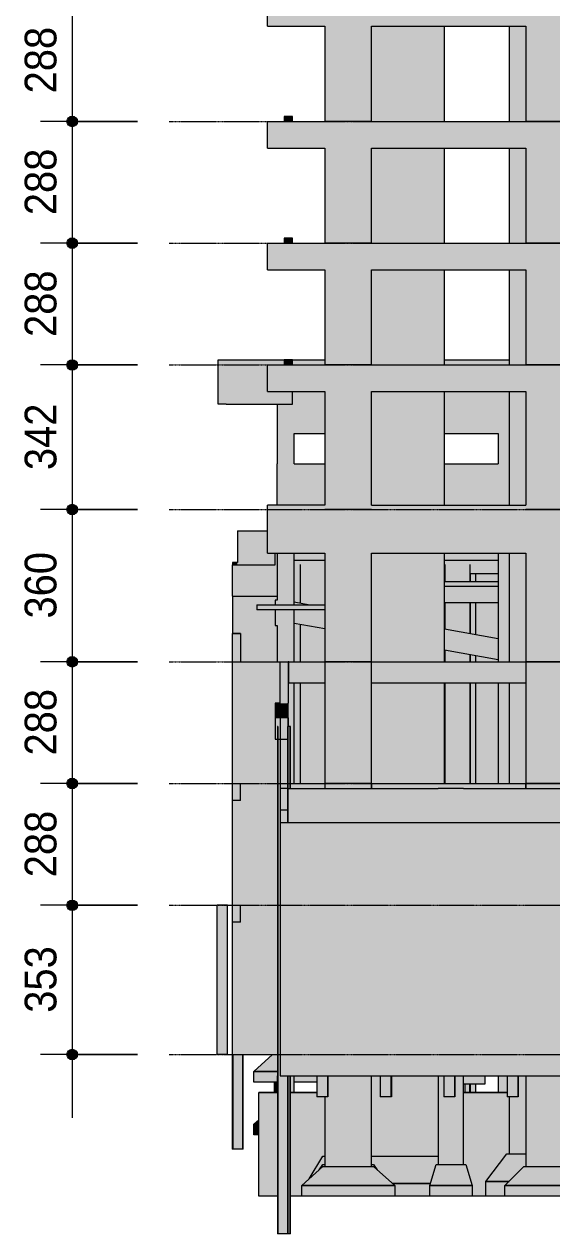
# Model space of a CAD drawing. Header units: centimetres. Extents: x -1897 to 22038, y -1268 to 84208.
# Drawn here: x 2525 to 3772, y 73200 to 76061 of the extents above; entities that cross this region are included whole.
import ezdxf

# ---------------------------------------------------------------- set-up
doc = ezdxf.new("R2010")
doc.units = ezdxf.units.CM
doc.linetypes.add('Centro', pattern=[3.175, 0.635, -0.47625, 1.5875, -0.47625])
for name, color, linetype, lineweight in [('A-ANNO-DIMS', 7, 'Continuous', 9), ('A-ANNO-DIMS-500', 7, 'Continuous', 9), ('A-FLOR', 7, 'Continuous', 18), ('A-FLOR-LEVL', 7, 'Continuous', 9), ('A-WALL', 7, 'Continuous', 9), ('S-BEAM', 7, 'Continuous', 18), ('S-COLS', 7, 'Continuous', 18), ('S-FNDN', 7, 'Continuous', 9)]:
    doc.layers.add(name, color=color, linetype=linetype, lineweight=lineweight)
doc.styles.add('Arial_3', font='arial.ttf', dxfattribs={"width": 0.9, "height": 75})
doc.dimstyles.new('PED_R80_1_5mm_ACIMA_As_ESQ__R00_5', dxfattribs={"dimscale": 30.48, "dimtxt": 76.519455, "dimasz": 3.28084, "dimexe": 2.46063, "dimexo": 2.46063, "dimgap": 0.492126, "dimtad": 1, "dimdec": 1, "dimrnd": 0.5, "dimdsep": 46, "dimtxsty": 'Arial_3', "dimblk1": 'DOTSMALL', "dimblk2": 'DOTSMALL', "dimsah": 1, "dimcen": 0.09, "dimdle": 4.92126, "dimazin": 0, "dimtfac": 1, "dimtdec": 4, "dimtix": 1, "dimtmove": 0, "dimatfit": 3, "dimfxl": 1, "dimtvp": 1, "dimtolj": 1, "dimtzin": 0, "dimarcsym": 2})

# ---------------------------------------------------------------- blocks, each defined once
blk = doc.blocks.new('PED_SAPATA_RET_R00_2019 - 240 180 39 120 75 30-3265516-CT103 - CORTE ESQ_ 6PV')
at = {"layer": 'S-FNDN', "true_color": 0xc0c0c0}
h = blk.add_hatch(color=9, dxfattribs=at)
h.paths.add_polyline_path([(-1169.6, 73351.5), (-1161.2, 73359), (-1156.2, 73359), (-1156.2, 73364), (-1161.2, 73364), (-1164.6, 73359)], flags=0)
h.paths.add_polyline_path([(-1032.9, 73351.5), (-1041.2, 73364), (-1046.2, 73363.5), (-1046.2, 73359), (-1041.2, 73359)], flags=0)
at = {"layer": 'S-FNDN'}
for p, q in [((-1169.6, 73351.5), (-1161.2, 73364)), ((-1161.2, 73364), (-1156.2, 73364)), ((-1046.2, 73364), (-1041.2, 73364)), ((-1041.2, 73364), (-1032.9, 73351.5))]:
    blk.add_line(p, q, dxfattribs=at)
blk = doc.blocks.new('PED_SAPATA_RET_R00_2019 - 230 150 130 50 70 25-3038521-CT103 - CORTE ESQ_ 6PV')
at = {"layer": 'S-FNDN', "true_color": 0xc0c0c0}
for points in [[(-1323.4, 73434), (-1312.7, 73434), (-1312.7, 73459), (-1324.3, 73459), (-1324.3, 73434)], [(-1312.7, 73459), (-1312.7, 73469.4), (-1323.4, 73459)]]:
    blk.add_hatch(color=9, dxfattribs=at).paths.add_polyline_path(points, flags=0)
at = {"layer": 'S-FNDN'}
for p, q in [((-1324.3, 73459), (-1312.7, 73469.4)), ((-1312.7, 73459), (-1324.3, 73459)), ((-1324.3, 73459), (-1312.7, 73459)), ((-1324.3, 73434), (-1324.3, 73459)), ((-1312.7, 73434), (-1324.3, 73434))]:
    blk.add_line(p, q, dxfattribs=at)
blk = doc.blocks.new('Estaca W Gerdau - W250X73-3554955-CT103 - CORTE ESQ_ 6PV')
at = {"layer": 'S-FNDN', "true_color": 0xacb7d2}
h = blk.add_hatch(color=9, dxfattribs=at)
h.paths.add_polyline_path([(-1240.5, 73200), (-1240.5, 73574), (-1243.2, 73574), (-1243.2, 73200)], flags=0)
h.paths.add_polyline_path([(-1243.2, 74253), (-1240.5, 74253), (-1240.5, 74400), (-1243.2, 74400), (-1243.2, 74253)], flags=0)
h = blk.add_hatch(color=9, dxfattribs=at)
h.paths.add_polyline_path([(-1239.4, 73200), (-1239.3, 73200), (-1239.6, 73574), (-1240.5, 73574), (-1240.5, 73200), (-1239.9, 73200)], flags=0)
h.paths.add_polyline_path([(-1240.5, 74253), (-1239.3, 74253), (-1239.4, 74400), (-1240.5, 74400), (-1240.5, 74255)], flags=0)
h = blk.add_hatch(color=9, dxfattribs=at)
h.paths.add_polyline_path([(-1237.8, 73200), (-1237.8, 73574), (-1239.3, 73574), (-1239.3, 73200)], flags=0)
h.paths.add_polyline_path([(-1239.3, 74253), (-1237.8, 74253), (-1237.8, 74400), (-1239.3, 74400), (-1239.3, 74265)], flags=0)
at = {"layer": 'S-FNDN'}
for p, q in [((-1240.5, 74400), (-1243.2, 74400)), ((-1239.3, 74400), (-1240.5, 74400)), ((-1239.3, 74400), (-1239.3, 74253)), ((-1237.8, 74400), (-1239.3, 74400)), ((-1237.8, 74253), (-1237.8, 74400)), ((-1239.3, 73574), (-1239.3, 73200)), ((-1237.8, 73200), (-1237.8, 73574)), ((-1240.5, 73200), (-1243.2, 73200)), ((-1239.3, 73200), (-1240.5, 73200)), ((-1237.8, 73200), (-1239.3, 73200))]:
    blk.add_line(p, q, dxfattribs=at)
blk = doc.blocks.new('Estaca W Gerdau - W250X73-V1-CT103 - CORTE ESQ_ 6PV')
at = {"layer": 'S-FNDN', "true_color": 0xacb7d2}
for points in [[(-1268.6, 73200), (-1267.2, 73200), (-1267.2, 74400), (-1268.6, 74400), (-1268.6, 73243)], [(-1267, 73200), (-1265.9, 73200), (-1265.9, 74370), (-1267.2, 74370), (-1267.2, 73200)], [(-1245.9, 73200), (-1245.9, 73574), (-1262.3, 73574), (-1262.3, 74370), (-1265.9, 74370), (-1265.9, 73200)], [(-1244.8, 73200), (-1244.7, 73200), (-1245, 73574), (-1245.9, 73574), (-1245.9, 73200), (-1245.3, 73200)]]:
    blk.add_hatch(color=9, dxfattribs=at).paths.add_polyline_path(points, flags=0)
h = blk.add_hatch(color=9, dxfattribs=at)
h.paths.add_polyline_path([(-1243.2, 73200), (-1243.2, 73574), (-1244.7, 73574), (-1244.7, 73200)], flags=0)
h.paths.add_polyline_path([(-1243.2, 74172), (-1243.3, 74400), (-1244.7, 74400), (-1244.7, 74172), (-1243.3, 74172)], flags=0)
at = {"layer": 'S-FNDN'}
for p, q in [((-1268.6, 74400), (-1268.6, 73200)), ((-1267.2, 74400), (-1268.6, 74400)), ((-1267.2, 74400), (-1267.2, 73200)), ((-1244.7, 74400), (-1244.7, 74172)), ((-1243.2, 74400), (-1244.7, 74400)), ((-1243.2, 74172), (-1243.2, 74400)), ((-1244.7, 73574), (-1244.7, 73200)), ((-1243.2, 73200), (-1243.2, 73574)), ((-1267.2, 73200), (-1268.6, 73200)), ((-1265.9, 73200), (-1267.2, 73200)), ((-1245.9, 73200), (-1265.9, 73200)), ((-1244.7, 73200), (-1245.9, 73200)), ((-1243.2, 73200), (-1244.7, 73200))]:
    blk.add_line(p, q, dxfattribs=at)
blk = doc.blocks.new('Estaca W Gerdau - W250X73-3889854-CT103 - CORTE ESQ_ 6PV')
at = {"layer": 'S-FNDN', "true_color": 0xacb7d2}
for points in [[(-1375.1, 73400), (-1373.7, 73400), (-1373.7, 73624), (-1374.7, 73624), (-1375.1, 73431.8)], [(-1373.5, 73400), (-1372.4, 73400), (-1372.6, 73624), (-1373.7, 73624), (-1373.7, 73400)], [(-1352.4, 73400), (-1352.4, 73624), (-1372.4, 73624), (-1372.4, 73400)], [(-1351.3, 73400), (-1351.1, 73400), (-1351.4, 73624), (-1352.4, 73624), (-1352.4, 73400), (-1351.8, 73400)], [(-1349.7, 73400), (-1349.7, 73624), (-1351.1, 73624), (-1351.1, 73400)]]:
    blk.add_hatch(color=9, dxfattribs=at).paths.add_polyline_path(points, flags=0)
at = {"layer": 'S-FNDN'}
for p, q in [((-1375.1, 74426), (-1375.1, 73400)), ((-1373.7, 73624), (-1373.7, 73400)), ((-1351.1, 73624), (-1351.1, 73400)), ((-1349.7, 73400), (-1349.7, 73624)), ((-1373.7, 73400), (-1375.1, 73400)), ((-1372.4, 73400), (-1373.7, 73400)), ((-1352.4, 73400), (-1372.4, 73400)), ((-1351.1, 73400), (-1352.4, 73400)), ((-1349.7, 73400), (-1351.1, 73400))]:
    blk.add_line(p, q, dxfattribs=at)
blk = doc.blocks.new('Estaca W Gerdau - W250X73-3546807-CT103 - CORTE ESQ_ 6PV')
at = {"layer": 'S-FNDN', "true_color": 0xacb7d2}
blk.add_hatch(color=9, dxfattribs=at).paths.add_polyline_path([(-1269.3, 73534), (-1269.3, 73559), (-1276, 73559), (-1276, 73534)], flags=0)
at = {"layer": 'S-FNDN'}
blk.add_line((-1276, 73559), (-1276, 73533.9), dxfattribs=at)
blk = doc.blocks.new('Estaca W Gerdau - W250X73-3893006-CT103 - CORTE ESQ_ 6PV')
at = {"layer": 'S-FNDN', "true_color": 0xacb7d2}
h = blk.add_hatch(color=9, dxfattribs=at)
h.paths.add_polyline_path([(-826, 73534), (-800.6, 73534), (-800.6, 73554), (-826, 73554)], flags=0)
h.paths.add_polyline_path([(-800.6, 74265), (-800.6, 74503), (-813.1, 74503), (-813.1, 74265)], flags=0)
h.paths.add_polyline_path([(-813.1, 74553), (-800.6, 74553), (-800.6, 74567), (-813.1, 74569.2), (-813.1, 74557.4)], flags=0)
h.paths.add_polyline_path([(-800.6, 74617.8), (-800.6, 74693), (-813.1, 74693), (-813.1, 74620)], flags=0)
h.paths.add_polyline_path([(-800.6, 74743), (-800.6, 74761), (-813.1, 74761), (-813.1, 74743)], flags=0)
at = {"layer": 'S-FNDN'}
for p, q in [((-812.9, 74761), (-812.9, 74743)), ((-800.6, 74761), (-800.6, 74743)), ((-812.9, 74693), (-812.9, 74620)), ((-800.6, 74693), (-800.6, 74617.8)), ((-812.9, 74569.2), (-812.9, 74553)), ((-800.6, 74567), (-800.6, 74553)), ((-812.9, 74503), (-812.9, 74265)), ((-800.6, 74503), (-800.6, 74265)), ((-826, 73554), (-826, 73533.9)), ((-813.7, 73533.9), (-813.7, 73554)), ((-812.9, 73554), (-812.9, 73533.9)), ((-800.6, 73554), (-800.6, 73533.9))]:
    blk.add_line(p, q, dxfattribs=at)
blk = doc.blocks.new('Estaca W Gerdau - W250X73-V14-CT103 - CORTE ESQ_ 6PV')
at = {"layer": 'S-FNDN', "true_color": 0xacb7d2}
for points in [[(-725.8, 73524), (-700.4, 73524), (-700.4, 73574), (-725.8, 73574), (-725.8, 73533.9)], [(-700.4, 73524), (-699.5, 73524), (-699.5, 73574), (-700.4, 73574), (-700.4, 73533.9)], [(-700.4, 73524), (-700.4, 73524), (-700.4, 73533.9)], [(-699.5, 73524), (-699.5, 73524), (-699.5, 73533.9)]]:
    blk.add_hatch(color=9, dxfattribs=at).paths.add_polyline_path(points, flags=0)
at = {"layer": 'S-FNDN'}
for p, q in [((-725.8, 73574), (-725.8, 73524)), ((-700.4, 73574), (-700.4, 73524)), ((-700.4, 73574), (-700.4, 73524)), ((-699.5, 73574), (-699.5, 73524)), ((-699.5, 73524), (-699.5, 73574)), ((-700.4, 73524), (-725.8, 73524)), ((-699.5, 73524), (-700.4, 73524)), ((-700.4, 73524), (-700.4, 73524)), ((-699.5, 73524), (-699.5, 73524))]:
    blk.add_line(p, q, dxfattribs=at)
blk = doc.blocks.new('DIMBLOCK361-CT103 - CORTE ESQ_ 6PV')
at = {"layer": 'A-ANNO-DIMS-500', "true_color": 0x000032}
h = blk.add_hatch(color=178, dxfattribs=at)
edge = h.paths.add_edge_path(flags=0)
edge.add_arc((2638.7, 76119), 12.5, 0, 360)
h = blk.add_hatch(color=178, dxfattribs=at)
edge = h.paths.add_edge_path(flags=0)
edge.add_arc((2638.7, 75831), 12.5, 0, 360)
at = {"layer": 'A-ANNO-DIMS-500', "color": 178, "true_color": 0x000032}
for p, q in [((2793, 76119), (2563.7, 76119)), ((2638.7, 76119), (2638.7, 75831)), ((2638.7, 76119), (2793, 76119)), ((2793, 75831), (2563.7, 75831)), ((2638.7, 75831), (2793, 75831))]:
    blk.add_line(p, q, dxfattribs=at)
for centre in [(2638.7, 76119), (2638.7, 75831)]:
    blk.add_circle(centre, 12.5, dxfattribs=at)
at = {"layer": 'A-ANNO-DIMS-500', "color": 0, "insert": (2526.3, 75897.3), "char_height": 75, "width": 186.472, "attachment_point": 1, "rotation": 90, "line_spacing_factor": 0.941778, "style": 'Arial_3'}
blk.add_mtext('288', dxfattribs=at)
blk = doc.blocks.new('_DotSmall')
at = {"color": 0, "linetype": 'ByBlock', "const_width": 0.5}
blk.add_lwpolyline([(-0.0625, 0, 1), (0.0625, 0, 1)], format="xyb", close=True, dxfattribs=at)
blk = doc.blocks.new('DIMBLOCK362-CT103 - CORTE ESQ_ 6PV')
at = {"layer": 'A-ANNO-DIMS-500', "true_color": 0x000032}
h = blk.add_hatch(color=178, dxfattribs=at)
edge = h.paths.add_edge_path(flags=0)
edge.add_arc((2638.7, 75831), 12.5, 0, 360)
h = blk.add_hatch(color=178, dxfattribs=at)
edge = h.paths.add_edge_path(flags=0)
edge.add_arc((2638.7, 75543), 12.5, 0, 360)
at = {"layer": 'A-ANNO-DIMS-500', "color": 178, "true_color": 0x000032}
for p, q in [((2793, 75831), (2563.7, 75831)), ((2638.7, 75831), (2638.7, 75543)), ((2638.7, 75831), (2793, 75831)), ((2793, 75543), (2563.7, 75543)), ((2638.7, 75543), (2793, 75543))]:
    blk.add_line(p, q, dxfattribs=at)
for centre in [(2638.7, 75831), (2638.7, 75543)]:
    blk.add_circle(centre, 12.5, dxfattribs=at)
at = {"layer": 'A-ANNO-DIMS-500', "color": 0, "insert": (2526.3, 75609.3), "char_height": 75, "width": 186.472, "attachment_point": 1, "rotation": 90, "line_spacing_factor": 0.941778, "style": 'Arial_3'}
blk.add_mtext('288', dxfattribs=at)
blk = doc.blocks.new('DIMBLOCK363-CT103 - CORTE ESQ_ 6PV')
at = {"layer": 'A-ANNO-DIMS-500', "true_color": 0x000032}
h = blk.add_hatch(color=178, dxfattribs=at)
edge = h.paths.add_edge_path(flags=0)
edge.add_arc((2638.7, 75543), 12.5, 0, 360)
h = blk.add_hatch(color=178, dxfattribs=at)
edge = h.paths.add_edge_path(flags=0)
edge.add_arc((2638.7, 75255), 12.5, 0, 360)
at = {"layer": 'A-ANNO-DIMS-500', "color": 178, "true_color": 0x000032}
for p, q in [((2793, 75543), (2563.7, 75543)), ((2638.7, 75543), (2638.7, 75255)), ((2638.7, 75543), (2793, 75543)), ((2793, 75255), (2563.7, 75255)), ((2638.7, 75255), (2793, 75255))]:
    blk.add_line(p, q, dxfattribs=at)
for centre in [(2638.7, 75543), (2638.7, 75255)]:
    blk.add_circle(centre, 12.5, dxfattribs=at)
at = {"layer": 'A-ANNO-DIMS-500', "color": 0, "insert": (2526.3, 75321.3), "char_height": 75, "width": 186.472, "attachment_point": 1, "rotation": 90, "line_spacing_factor": 0.941778, "style": 'Arial_3'}
blk.add_mtext('288', dxfattribs=at)
blk = doc.blocks.new('DIMBLOCK364-CT103 - CORTE ESQ_ 6PV')
at = {"layer": 'A-ANNO-DIMS-500', "true_color": 0x000032}
h = blk.add_hatch(color=178, dxfattribs=at)
edge = h.paths.add_edge_path(flags=0)
edge.add_arc((2638.7, 75255), 12.5, 0, 360)
h = blk.add_hatch(color=178, dxfattribs=at)
edge = h.paths.add_edge_path(flags=0)
edge.add_arc((2638.7, 74913), 12.5, 0, 360)
at = {"layer": 'A-ANNO-DIMS-500', "color": 178, "true_color": 0x000032}
for p, q in [((2793, 75255), (2563.7, 75255)), ((2638.7, 75255), (2638.7, 74913)), ((2638.7, 75255), (2793, 75255)), ((2793, 74913), (2563.7, 74913)), ((2638.7, 74913), (2793, 74913))]:
    blk.add_line(p, q, dxfattribs=at)
for centre in [(2638.7, 75255), (2638.7, 74913)]:
    blk.add_circle(centre, 12.5, dxfattribs=at)
at = {"layer": 'A-ANNO-DIMS-500', "color": 0, "insert": (2526.3, 75006.3), "char_height": 75, "width": 186.472, "attachment_point": 1, "rotation": 90, "line_spacing_factor": 0.941778, "style": 'Arial_3'}
blk.add_mtext('342', dxfattribs=at)
blk = doc.blocks.new('DIMBLOCK365-CT103 - CORTE ESQ_ 6PV')
at = {"layer": 'A-ANNO-DIMS-500', "true_color": 0x000032}
h = blk.add_hatch(color=178, dxfattribs=at)
edge = h.paths.add_edge_path(flags=0)
edge.add_arc((2638.7, 74913), 12.5, 0, 360)
h = blk.add_hatch(color=178, dxfattribs=at)
edge = h.paths.add_edge_path(flags=0)
edge.add_arc((2638.7, 74553), 12.5, 0, 360)
at = {"layer": 'A-ANNO-DIMS-500', "color": 178, "true_color": 0x000032}
for p, q in [((2793, 74913), (2563.7, 74913)), ((2638.7, 74913), (2638.7, 74553)), ((2638.7, 74913), (2793, 74913)), ((2793, 74553), (2563.7, 74553)), ((2638.7, 74553), (2793, 74553))]:
    blk.add_line(p, q, dxfattribs=at)
for centre in [(2638.7, 74913), (2638.7, 74553)]:
    blk.add_circle(centre, 12.5, dxfattribs=at)
at = {"layer": 'A-ANNO-DIMS-500', "color": 0, "insert": (2526.3, 74655.3), "char_height": 75, "width": 186.472, "attachment_point": 1, "rotation": 90, "line_spacing_factor": 0.941778, "style": 'Arial_3'}
blk.add_mtext('360', dxfattribs=at)
blk = doc.blocks.new('DIMBLOCK366-CT103 - CORTE ESQ_ 6PV')
at = {"layer": 'A-ANNO-DIMS-500', "true_color": 0x000032}
h = blk.add_hatch(color=178, dxfattribs=at)
edge = h.paths.add_edge_path(flags=0)
edge.add_arc((2638.7, 74553), 12.5, 0, 360)
h = blk.add_hatch(color=178, dxfattribs=at)
edge = h.paths.add_edge_path(flags=0)
edge.add_arc((2638.7, 74265), 12.5, 0, 360)
at = {"layer": 'A-ANNO-DIMS-500', "color": 178, "true_color": 0x000032}
for p, q in [((2793, 74553), (2563.7, 74553)), ((2638.7, 74553), (2638.7, 74265)), ((2638.7, 74553), (2793, 74553)), ((2793, 74265), (2563.7, 74265)), ((2638.7, 74265), (2793, 74265))]:
    blk.add_line(p, q, dxfattribs=at)
for centre in [(2638.7, 74553), (2638.7, 74265)]:
    blk.add_circle(centre, 12.5, dxfattribs=at)
at = {"layer": 'A-ANNO-DIMS-500', "color": 0, "insert": (2526.3, 74331.3), "char_height": 75, "width": 186.472, "attachment_point": 1, "rotation": 90, "line_spacing_factor": 0.941778, "style": 'Arial_3'}
blk.add_mtext('288', dxfattribs=at)
blk = doc.blocks.new('DIMBLOCK367-CT103 - CORTE ESQ_ 6PV')
at = {"layer": 'A-ANNO-DIMS-500', "true_color": 0x000032}
h = blk.add_hatch(color=178, dxfattribs=at)
edge = h.paths.add_edge_path(flags=0)
edge.add_arc((2638.7, 74265), 12.5, 0, 360)
h = blk.add_hatch(color=178, dxfattribs=at)
edge = h.paths.add_edge_path(flags=0)
edge.add_arc((2638.7, 73977), 12.5, 0, 360)
at = {"layer": 'A-ANNO-DIMS-500', "color": 178, "true_color": 0x000032}
for p, q in [((2793, 74265), (2563.7, 74265)), ((2638.7, 74265), (2638.7, 73977)), ((2638.7, 74265), (2793, 74265)), ((2793, 73977), (2563.7, 73977)), ((2638.7, 73977), (2793, 73977))]:
    blk.add_line(p, q, dxfattribs=at)
for centre in [(2638.7, 74265), (2638.7, 73977)]:
    blk.add_circle(centre, 12.5, dxfattribs=at)
at = {"layer": 'A-ANNO-DIMS-500', "color": 0, "insert": (2526.3, 74043.3), "char_height": 75, "width": 186.472, "attachment_point": 1, "rotation": 90, "line_spacing_factor": 0.941778, "style": 'Arial_3'}
blk.add_mtext('288', dxfattribs=at)
blk = doc.blocks.new('DIMBLOCK368-CT103 - CORTE ESQ_ 6PV')
at = {"layer": 'A-ANNO-DIMS-500', "true_color": 0x000032}
h = blk.add_hatch(color=178, dxfattribs=at)
edge = h.paths.add_edge_path(flags=0)
edge.add_arc((2638.7, 73977), 12.5, 0, 360)
h = blk.add_hatch(color=178, dxfattribs=at)
edge = h.paths.add_edge_path(flags=0)
edge.add_arc((2638.7, 73624), 12.5, 0, 360)
at = {"layer": 'A-ANNO-DIMS-500', "color": 178, "true_color": 0x000032}
for p, q in [((2793, 73977), (2563.7, 73977)), ((2638.7, 73977), (2638.7, 73474)), ((2638.7, 73977), (2793, 73977)), ((2793, 73624), (2563.7, 73624)), ((2638.7, 73624), (2793, 73624))]:
    blk.add_line(p, q, dxfattribs=at)
for centre in [(2638.7, 73977), (2638.7, 73624)]:
    blk.add_circle(centre, 12.5, dxfattribs=at)
at = {"layer": 'A-ANNO-DIMS-500', "color": 0, "insert": (2526.3, 73722.8), "char_height": 75, "width": 186.472, "attachment_point": 1, "rotation": 90, "line_spacing_factor": 0.941778, "style": 'Arial_3'}
blk.add_mtext('353', dxfattribs=at)

msp = doc.modelspace()

# ---------------------------------------------------------------- hatches: boundary and pattern name
at = {"layer": 'A-FLOR', "true_color": 0xc0c0c0}
for points in [[(3518.27, 74731), (3644.77, 74731), (3644.77, 74743), (3518.27, 74743), (3518.27, 74733.33)], [(3235.77, 74676), (3235.77, 74688), (3074.77, 74688), (3074.77, 74676), (3162.77, 74676)]]:
    msp.add_hatch(color=9, dxfattribs=at).paths.add_polyline_path(points, flags=0)
at = {"layer": 'A-WALL', "true_color": 0xc0c0c0}
h = msp.add_hatch(color=9, dxfattribs=at)
h.paths.add_polyline_path([(3235.77, 74265), (3235.77, 74503), (3177.77, 74503), (3177.77, 74265)], flags=0)
h.paths.add_polyline_path([(3235.77, 74553), (3235.77, 74630.75), (3177.77, 74641.15), (3177.77, 74553)], flags=0)
h.paths.add_polyline_path([(3235.77, 74688), (3235.77, 74793), (3177.77, 74793), (3177.77, 74691.95), (3199.78, 74688)], flags=0)
h = msp.add_hatch(color=9, dxfattribs=at)
h.paths.add_polyline_path([(3518.27, 74265), (3518.87, 74265), (3518.87, 74503), (3518.27, 74503), (3518.27, 74267.97)], flags=0)
h.paths.add_polyline_path([(3591.44, 74265), (3644.77, 74265), (3644.77, 74503), (3591.44, 74503), (3591.44, 74303.09)], flags=0)
h.paths.add_polyline_path([(3838.27, 74265), (3838.27, 74266.5), (3866.04, 74272.06), (3866.04, 74503), (3830.77, 74503), (3830.77, 74265)], flags=0)
h.paths.add_polyline_path([(3891.44, 74277.14), (3930.77, 74285), (3930.77, 74503), (3891.44, 74503), (3891.44, 74286.5)], flags=0)
h.paths.add_polyline_path([(3644.77, 74553), (3644.77, 74557.42), (3591.44, 74566.98), (3591.44, 74553), (3631.99, 74553)], flags=0)
h.paths.add_polyline_path([(3518.87, 74553), (3518.87, 74579.99), (3518.27, 74580.1), (3518.27, 74553)], flags=0)
h.paths.add_polyline_path([(3930.77, 74556.93), (3930.77, 74761), (3891.44, 74761), (3891.44, 74563.99)], flags=0)
h.paths.add_polyline_path([(3866.04, 74568.54), (3866.04, 74761), (3830.77, 74761), (3830.77, 74574.86)], flags=0)
h.paths.add_polyline_path([(3644.77, 74608.21), (3644.77, 74693), (3591.44, 74693), (3591.44, 74617.78), (3631.99, 74610.5)], flags=0)
h.paths.add_polyline_path([(3518.87, 74630.79), (3518.87, 74693), (3518.27, 74693), (3518.27, 74630.9)], flags=0)
h.paths.add_polyline_path([(3518.27, 74743), (3518.87, 74743), (3518.87, 74761), (3518.27, 74761), (3518.27, 74753.17)], flags=0)
h.paths.add_polyline_path([(3591.44, 74743), (3644.77, 74743), (3644.77, 74761), (3591.44, 74761), (3591.44, 74753.17)], flags=0)
for points in [[(3019.58, 74553), (3036.09, 74553), (3036.09, 74620), (3017.09, 74620), (3017.09, 74553)], [(3036.09, 73624), (3036.09, 74455), (3017.09, 74455), (3017.34, 73624), (3019.58, 73624)], [(3068.63, 73624), (3123.38, 73624), (3123.38, 74370), (3117.82, 74370), (3117.82, 74455), (3036.09, 74455), (3036.09, 73624)], [(3129.77, 74172), (3147.36, 74172), (3147.36, 74400), (3148.77, 74400), (3148.77, 74420), (3129.77, 74420), (3129.77, 74186.86)], [(4007.56, 73624), (4433.51, 73624), (4433.51, 74172), (3129.77, 74172), (3129.77, 73624), (3806.02, 73624), (3806.02, 73977), (3831.02, 73977), (3831.02, 73624)]]:
    msp.add_hatch(color=9, dxfattribs=at).paths.add_polyline_path(points, flags=0)
at = {"layer": 'S-BEAM', "true_color": 0xc0c0c0}
for points in [[(3099.77, 76056), (3235.77, 76056), (3235.77, 76119), (3099.77, 76119)], [(3710.77, 76056), (3710.77, 76119), (3345.77, 76119), (3345.77, 76056), (3670.77, 76056)], [(3099.77, 75768), (3235.77, 75768), (3235.77, 75831), (3099.77, 75831)], [(3139.77, 75831), (3158.77, 75831), (3158.77, 75843), (3139.77, 75843)], [(3631.99, 75768), (3710.77, 75768), (3710.77, 75831), (3345.77, 75831), (3345.77, 75768), (3518.27, 75768)], [(3099.77, 75480.01), (3235.77, 75480.01), (3235.77, 75543.01), (3099.77, 75543.01), (3099.77, 75508.26)], [(3139.77, 75543.01), (3158.77, 75543.01), (3158.77, 75555.01), (3139.77, 75555.01)], [(3518.27, 75480.01), (3710.77, 75480.01), (3710.77, 75543.01), (3345.77, 75543.01), (3345.77, 75480.01)], [(3002.23, 75162.01), (3002.23, 75267), (2983.23, 75267), (2983.23, 75162.01)], [(3139.77, 75162.01), (3158.77, 75162.01), (3158.77, 75192), (3099.77, 75192), (3099.77, 75255.01), (3139.77, 75255.01), (3139.77, 75267), (3002.23, 75267), (3002.23, 75162.01), (3122.77, 75162.01)], [(3235.77, 75192), (3235.77, 75255.01), (3099.77, 75255.01), (3099.77, 75192), (3162.77, 75192)], [(3139.77, 75255.01), (3158.77, 75255.01), (3158.77, 75267), (3139.77, 75267)], [(3710.77, 75192), (3710.77, 75255.01), (3345.77, 75255.01), (3345.77, 75192), (3670.77, 75192)], [(3162.77, 74810), (3235.77, 74810), (3235.77, 74923), (3099.77, 74923), (3099.77, 74810)], [(3345.77, 74810), (3710.77, 74810), (3710.77, 74923), (3345.77, 74923), (3345.77, 74844.21)], [(3117.77, 74782), (3117.77, 74810), (3099.77, 74810), (3099.77, 74863), (3029.09, 74863), (3029.09, 74782), (3068.63, 74782)], [(3017.09, 74782), (3029.09, 74782), (3029.09, 74788), (3017.09, 74788)], [(3235.77, 74793), (3235.45, 74810), (3162.77, 74810), (3162.77, 74793)], [(3644.77, 74793), (3644.77, 74810), (3518.27, 74810), (3518.27, 74793), (3631.99, 74793)], [(3068.63, 74708), (3117.77, 74708), (3117.77, 74782), (3017.09, 74782), (3017.09, 74708), (3036.09, 74708)], [(3631.99, 74693), (3644.77, 74693), (3644.77, 74731), (3518.27, 74731), (3518.27, 74693)], [(3122.77, 74553), (3122.77, 74639), (3117.77, 74639), (3117.77, 74676), (3074.77, 74676), (3074.77, 74688), (3117.77, 74688), (3117.77, 74699), (3122.77, 74699), (3122.77, 74708), (3017.09, 74708), (3017.09, 74620), (3036.09, 74620), (3036.09, 74553), (3117.77, 74553)], [(3644.77, 74557.42), (3644.77, 74608.21), (3518.27, 74630.9), (3518.27, 74580.1), (3631.99, 74559.71)], [(3019.58, 74455), (3036.09, 74455), (3036.09, 74553), (3017.09, 74553), (3017.09, 74455)], [(3036.09, 74455), (3129.77, 74455), (3129.77, 74553), (3036.09, 74553)], [(3131.46, 74455), (3148.77, 74455), (3148.77, 74553), (3129.77, 74553), (3129.77, 74455)], [(3150.04, 74503), (3235.77, 74503), (3235.77, 74553), (3150.04, 74553), (3150.04, 74518)], [(3670.77, 74503), (3710.77, 74503), (3710.77, 74553), (3345.77, 74553), (3345.77, 74503), (3637.43, 74503)], [(3126.07, 74420), (3148.82, 74420), (3148.3, 74455), (3117.82, 74455), (3117.82, 74420), (3124.8, 74420)], [(3126.07, 74370), (3129.77, 74370), (3129.77, 74420), (3117.82, 74420), (3117.82, 74370), (3123.38, 74370), (3123.38, 74400), (3124.8, 74400), (3124.8, 74370)], [(3392.99, 74172), (3503.27, 74172), (3503.27, 74253), (3148.82, 74253), (3148.78, 74172), (3345.77, 74172)], [(3235.77, 74253), (3235.77, 74265), (3154.17, 74265), (3154.17, 74253), (3211.43, 74253)], [(3563.27, 74253), (3710.77, 74253), (3710.77, 74265), (3345.77, 74265), (3345.77, 74253), (3518.27, 74253)], [(3820.26, 74172), (3984.77, 74172), (3984.77, 74253), (3563.27, 74253), (3563.27, 74172), (3819.78, 74172)], [(3129.77, 73574), (4432.98, 73574), (4432.98, 73624), (3129.77, 73624), (3129.77, 73620.55)]]:
    msp.add_hatch(color=9, dxfattribs=at).paths.add_polyline_path(points, flags=0)
h = msp.add_hatch(color=9, dxfattribs=at)
h.paths.add_polyline_path([(3518.27, 75255.01), (3670.77, 75255.01), (3670.77, 75267), (3518.27, 75267)], flags=0)
h.paths.add_polyline_path([(3158.77, 75255.01), (3235.77, 75255.01), (3235.77, 75267), (3158.77, 75267)], flags=0)
h = msp.add_hatch(color=9, dxfattribs=at)
h.paths.add_polyline_path([(3518.27, 75093.01), (3644.77, 75093.01), (3644.77, 75192), (3518.27, 75192), (3518.27, 75130.72)], flags=0)
h.paths.add_polyline_path([(3162.77, 75093.01), (3235.77, 75093.01), (3235.77, 75192), (3162.77, 75192), (3162.77, 75130.72)], flags=0)
h = msp.add_hatch(color=9, dxfattribs=at)
h.paths.add_polyline_path([(3631.99, 74923), (3670.77, 74923), (3670.77, 75021), (3518.27, 75021), (3518.27, 74923), (3600.14, 74923)], flags=0)
h.paths.add_polyline_path([(3126.47, 74923), (3235.77, 74923), (3235.77, 75021), (3122.77, 75021), (3122.77, 74923)], flags=0)
h.paths.add_polyline_path([(4018.77, 74923), (4141.77, 74923), (4141.77, 75021), (4003.77, 75021), (4003.77, 74923), (4007.56, 74923)], flags=0)
h.paths.add_polyline_path([(3830.77, 74923), (3978.77, 74923), (3978.77, 75021), (3830.77, 75021), (3830.77, 74941.95)], flags=0)
h = msp.add_hatch(color=9, dxfattribs=at)
h.paths.add_polyline_path([(3518.27, 74761), (3518.87, 74761), (3518.87, 74793), (3518.27, 74793), (3518.27, 74783)], flags=0)
h.paths.add_polyline_path([(3590.77, 74761), (3644.77, 74761), (3644.77, 74793), (3578.87, 74793), (3578.87, 74761), (3590.12, 74761)], flags=0)
h.paths.add_polyline_path([(3891.44, 74761), (3930.77, 74761), (3930.77, 74793), (3830.77, 74793), (3830.77, 74761), (3866.04, 74761)], flags=0)
h = msp.add_hatch(color=9, dxfattribs=at)
h.paths.add_polyline_path([(3122.77, 74639), (3122.77, 74676), (3117.77, 74676), (3117.77, 74639)], flags=0)
h.paths.add_polyline_path([(3117.77, 74688), (3122.77, 74688), (3122.77, 74699), (3117.77, 74699)], flags=0)
h = msp.add_hatch(color=9, dxfattribs=at)
h.paths.add_polyline_path([(3235.77, 74630.75), (3235.77, 74676), (3162.77, 74676), (3162.77, 74643.84), (3189.74, 74639)], flags=0)
h.paths.add_polyline_path([(3162.77, 74688), (3199.78, 74688), (3162.77, 74694.64)], flags=0)
at = {"layer": 'S-COLS', "true_color": 0xc0c0c0}
for points in [[(3345.77, 75831), (3345.77, 76119), (3235.77, 76119), (3235.77, 75831), (3256.42, 75831)], [(3830.77, 75831), (3830.77, 76119), (3710.77, 76119), (3710.77, 75831)], [(3518.27, 75831), (3518.27, 76056), (3345.77, 76056), (3345.77, 75831)], [(3670.77, 75831), (3710.77, 75831), (3710.77, 76056), (3670.77, 76056), (3670.77, 75858.22)], [(3345.77, 75543.01), (3345.77, 75831), (3235.77, 75831), (3235.77, 75543.01), (3256.42, 75543.01)], [(3710.77, 75543.01), (3830.77, 75543.01), (3830.77, 75831), (3710.77, 75831), (3710.77, 75697.03)], [(3345.77, 75543.01), (3518.27, 75543.01), (3518.27, 75768), (3345.77, 75768), (3345.77, 75680.39)], [(3710.77, 75543.01), (3710.77, 75768), (3670.77, 75768), (3670.77, 75543.01)], [(3256.42, 75255.01), (3345.77, 75255.01), (3345.77, 75543.01), (3235.77, 75543.01), (3235.77, 75255.01)], [(3819.78, 75255.01), (3830.77, 75255.01), (3830.77, 75543.01), (3710.77, 75543.01), (3710.77, 75255.01)], [(3518.27, 75255.01), (3518.27, 75480.01), (3345.77, 75480.01), (3345.77, 75255.01)], [(3710.77, 75255.01), (3710.77, 75480.01), (3670.77, 75480.01), (3670.77, 75255.01)], [(3254.77, 74913), (3345.77, 74913), (3345.77, 75255.01), (3235.77, 75255.01), (3235.77, 74913)], [(3811.77, 74913), (3830.77, 74913), (3830.77, 75255.01), (3710.77, 75255.01), (3710.77, 74913)], [(3122.77, 75021), (3162.77, 75021), (3162.77, 75192), (3158.77, 75192), (3158.77, 75162.01), (3122.77, 75162.01), (3122.77, 75029.96)], [(3444.2, 74923), (3518.27, 74923), (3518.27, 75192), (3345.77, 75192), (3345.77, 74923)], [(3644.77, 75021), (3670.77, 75021), (3670.77, 75192), (3644.77, 75192), (3644.77, 75093.01)], [(3710.77, 74923), (3710.77, 75192), (3670.77, 75192), (3670.77, 74923)], [(3256.42, 74553), (3345.77, 74553), (3345.77, 74913), (3235.77, 74913), (3235.77, 74553)], [(3830.77, 74553), (3830.77, 74913), (3710.77, 74913), (3710.77, 74553), (3819.78, 74553)], [(3518.27, 74553), (3518.27, 74810), (3345.77, 74810), (3345.77, 74553)], [(3644.77, 74553), (3670.77, 74553), (3670.77, 74810), (3644.77, 74810), (3644.77, 74564.4)], [(3670.77, 74553), (3710.77, 74553), (3710.77, 74810), (3670.77, 74810), (3670.77, 74564.4)], [(3162.77, 74265), (3162.77, 74503), (3150.04, 74503), (3150.04, 74553), (3148.77, 74553), (3148.84, 74400), (3154.17, 74400), (3154.17, 74265)], [(3256.42, 74265), (3345.77, 74265), (3345.77, 74553), (3235.77, 74553), (3235.77, 74265)], [(3819.78, 74265), (3830.77, 74265), (3830.77, 74553), (3710.77, 74553), (3710.77, 74265)], [(3177.77, 74265), (3177.77, 74503), (3162.77, 74503), (3162.77, 74265)], [(3518.27, 74265), (3518.27, 74503), (3345.77, 74503), (3345.77, 74265)], [(3578.87, 74265), (3578.87, 74503), (3518.87, 74503), (3518.87, 74265)], [(3644.77, 74265), (3670.77, 74265), (3670.77, 74503), (3644.77, 74503), (3644.77, 74375.63)], [(3710.77, 74265), (3710.77, 74503), (3670.77, 74503), (3670.77, 74265)], [(3345.77, 74253), (3345.77, 74265), (3235.77, 74265), (3235.77, 74253), (3324.48, 74253)], [(3005.27, 73624), (3005.27, 73977), (2980.27, 73977), (2980.27, 73624)], [(3345.77, 73359), (3345.77, 73574), (3242.86, 73574), (3242.81, 73524), (3235.77, 73524), (3235.77, 73359), (3256.42, 73359)], [(3503.27, 73384), (3503.27, 73574), (3392.73, 73574), (3392.68, 73524), (3366.4, 73524), (3366.4, 73574), (3345.77, 73574), (3345.77, 73384)], [(3666.22, 73534), (3666.22, 73574), (3644.77, 73574), (3644.77, 73534)], [(3710.77, 73389), (3710.77, 73574), (3692.55, 73574), (3692.5, 73524), (3670.77, 73524), (3670.77, 73389)]]:
    msp.add_hatch(color=9, dxfattribs=at).paths.add_polyline_path(points, flags=0)
h = msp.add_hatch(color=9, dxfattribs=at)
h.paths.add_polyline_path([(3177.77, 74553), (3177.77, 74641.15), (3162.77, 74643.84), (3162.77, 74553)], flags=0)
h.paths.add_polyline_path([(3177.77, 74691.95), (3177.77, 74793), (3162.77, 74793), (3162.77, 74694.64)], flags=0)
h.paths.add_polyline_path([(3120.3, 74708), (3122.77, 74708), (3122.77, 74810), (3117.77, 74810), (3117.77, 74708)], flags=0)
h = msp.add_hatch(color=9, dxfattribs=at)
h.paths.add_polyline_path([(3144.09, 74553), (3162.77, 74553), (3162.77, 74676), (3122.77, 74676), (3122.77, 74553), (3129.77, 74553)], flags=0)
h.paths.add_polyline_path([(3122.77, 74688), (3162.77, 74688), (3162.77, 74810), (3122.77, 74810), (3122.77, 74699)], flags=0)
h = msp.add_hatch(color=9, dxfattribs=at)
h.paths.add_polyline_path([(3518.87, 74553), (3578.87, 74553), (3578.87, 74569.23), (3518.87, 74579.99), (3518.87, 74555.33)], flags=0)
h.paths.add_polyline_path([(3578.87, 74620.03), (3578.87, 74693), (3518.87, 74693), (3518.87, 74630.79), (3560.53, 74623.32)], flags=0)
h.paths.add_polyline_path([(3518.87, 74743), (3578.87, 74743), (3578.87, 74793), (3518.87, 74793), (3518.87, 74753.17)], flags=0)
h = msp.add_hatch(color=9, dxfattribs=at)
h.paths.add_polyline_path([(3518.27, 73364), (3563.27, 73364), (3563.27, 73574), (3542.66, 73574), (3542.6, 73524), (3516.33, 73524), (3516.33, 73574), (3503.27, 73574), (3503.27, 73364)], flags=0)
h.paths.add_polyline_path([(3503.27, 74172), (3563.27, 74172), (3563.27, 74253), (3503.27, 74253), (3503.27, 74186.86)], flags=0)
h = msp.add_hatch(color=9, dxfattribs=at)
h.paths.add_polyline_path([(3739.27, 73359), (3830.77, 73359), (3830.28, 73524), (3816.12, 73524), (3816.12, 73574), (3710.77, 73574), (3710.77, 73359)], flags=0)
h.paths.add_polyline_path([(3830.77, 74253), (3830.77, 74265), (3710.77, 74265), (3710.77, 74253), (3819.78, 74253)], flags=0)
h = msp.add_hatch(color=9, dxfattribs=at)
h.paths.add_polyline_path([(3162.77, 73534), (3162.77, 73574), (3154.17, 73574), (3154.17, 73534)], flags=0)
h.paths.add_polyline_path([(3123.38, 73534), (3123.38, 73624), (3122.77, 73624), (3122.77, 73534)], flags=0)
at = {"layer": 'S-FNDN', "true_color": 0xc0c0c0}
for points in [[(3079.27, 73584), (3122.77, 73584), (3122.77, 73624), (3112.21, 73624), (3068.63, 73584)], [(3566.04, 73554), (3613.87, 73554), (3613.87, 73574), (3563.27, 73574), (3563.27, 73554)], [(3216.53, 73533.9), (3216.53, 73534), (3162.77, 73533.9)], [(3180.77, 73314), (3400.77, 73314), (3350.77, 73359), (3230.77, 73359), (3192.02, 73324.13)], [(3483.27, 73314), (3583.27, 73314), (3568.27, 73364), (3498.27, 73364), (3484.77, 73319)], [(3670.77, 73314), (3880.77, 73314), (3835.77, 73359), (3705.77, 73359), (3660.77, 73314)], [(3400.77, 73289), (3400.77, 73314), (3180.77, 73314), (3180.77, 73289), (3345.77, 73289)], [(3483.27, 73289), (3483.27, 73314), (3484.77, 73319), (3395.21, 73319), (3400.77, 73314), (3400.77, 73289)], [(3562.02, 73289), (3583.27, 73289), (3583.27, 73314), (3483.27, 73314), (3483.27, 73289), (3518.27, 73289)], [(3739.27, 73289), (3880.77, 73289), (3880.77, 73314), (3660.77, 73314), (3660.77, 73289), (3710.77, 73289)]]:
    msp.add_hatch(color=9, dxfattribs=at).paths.add_polyline_path(points, flags=0)
h = msp.add_hatch(color=9, dxfattribs=at)
h.paths.add_polyline_path([(3162.77, 73559), (3216.53, 73559), (3216.53, 73574), (3162.77, 73574)], flags=0)
h.paths.add_polyline_path([(3067.77, 73559), (3122.77, 73559), (3122.77, 73584), (3067.77, 73584)], flags=0)
h = msp.add_hatch(color=9, dxfattribs=at)
h.paths.add_polyline_path([(3079.27, 73289), (3123.38, 73289), (3123.38, 73533.9), (3079.27, 73533.9), (3079.27, 73337.39)], flags=0)
h.paths.add_polyline_path([(3583.27, 73289), (3615.77, 73289), (3615.77, 73324), (3665.77, 73389), (3670.77, 73389), (3670.77, 73524), (3666.22, 73524), (3666.22, 73533.9), (3563.27, 73533.9), (3563.27, 73364), (3568.27, 73364), (3583.27, 73314)], flags=0)
h.paths.add_polyline_path([(3154.17, 73289), (3180.77, 73289), (3180.77, 73314), (3198.61, 73330.06), (3230.77, 73384), (3235.77, 73384), (3235.77, 73524), (3216.53, 73524), (3216.53, 73533.9), (3154.17, 73533.9), (3154.17, 73314)], flags=0)
h = msp.add_hatch(color=9, dxfattribs=at)
h.paths.add_polyline_path([(3615.77, 73324), (3670.77, 73324), (3705.77, 73359), (3710.77, 73359), (3710.77, 73389), (3665.77, 73389), (3631.99, 73345.09)], flags=0)
h.paths.add_polyline_path([(3885.77, 73324), (3835.77, 73389), (3830.77, 73389), (3830.77, 73359), (3835.77, 73359), (3870.77, 73324), (3880.77, 73324)], flags=0)
h = msp.add_hatch(color=9, dxfattribs=at)
h.paths.add_polyline_path([(3483.27, 73319), (3484.77, 73319), (3498.27, 73364), (3503.27, 73364), (3503.27, 73384), (3345.77, 73384), (3345.77, 73364), (3350.77, 73364), (3359.1, 73351.5), (3395.21, 73319), (3400.77, 73319)], flags=0)
h.paths.add_polyline_path([(3198.61, 73330.06), (3222.43, 73351.5), (3230.77, 73364), (3235.77, 73364), (3235.77, 73384), (3230.77, 73384), (3200.77, 73333.68)], flags=0)
h = msp.add_hatch(color=9, dxfattribs=at)
h.paths.add_polyline_path([(3660.77, 73289), (3660.77, 73314), (3670.77, 73324), (3615.77, 73324), (3615.77, 73289), (3631.99, 73289)], flags=0)
h.paths.add_polyline_path([(3880.77, 73289), (3885.77, 73289), (3885.77, 73324), (3870.77, 73324), (3880.77, 73314)], flags=0)

# ---------------------------------------------------------------- linework, layer by layer
at = {"layer": 'A-FLOR', "lineweight": 9}
for p, q in [((3518.27, 74743), (3644.77, 74743)), ((3644.77, 74731), (3518.27, 74731)), ((3074.77, 74688), (3235.77, 74688)), ((3074.77, 74688), (3074.77, 74676)), ((3235.77, 74676), (3074.77, 74676))]:
    msp.add_line(p, q, dxfattribs=at)
at = {"layer": 'A-FLOR-LEVL', "linetype": 'Centro'}
for p, q in [((2868.02, 75831), (6666.61, 75831)), ((2868.02, 75543.01), (6666.61, 75543.01)), ((2868.02, 75255.01), (6666.61, 75255.01)), ((2868.02, 74913), (6666.61, 74913)), ((2868.02, 74553), (7636.83, 74553)), ((2868.02, 74265), (7636.83, 74265)), ((2868.02, 73977), (7636.83, 73977)), ((2868.02, 73624), (7636.83, 73624))]:
    msp.add_line(p, q, dxfattribs=at)
at = {"layer": 'A-WALL'}
for p, q in [((3017.09, 74553), (3017.09, 74620)), ((3036.09, 74620), (3017.09, 74620)), ((3036.09, 74620), (3036.09, 74553)), ((3017.09, 74426), (3017.09, 74455)), ((3148.77, 74420), (3129.77, 74420)), ((3129.77, 74420), (3129.77, 73624)), ((3148.77, 74420), (3148.77, 74400)), ((4557.95, 74172), (3129.77, 74172)), ((3017.09, 73624), (3123.38, 73624))]:
    msp.add_line(p, q, dxfattribs=at)
at = {"layer": 'S-BEAM', "lineweight": 9}
for p, q in [((3099.77, 76056), (3099.77, 76119)), ((3099.77, 76056), (3235.77, 76056)), ((3345.77, 76056), (3710.77, 76056)), ((3099.77, 75768), (3099.77, 75831)), ((3099.77, 75831), (3235.77, 75831)), ((3158.77, 75843), (3139.77, 75843)), ((3139.77, 75843), (3139.77, 75831)), ((3158.77, 75831), (3158.77, 75843)), ((3345.77, 75831), (3710.77, 75831)), ((3099.77, 75768), (3235.77, 75768)), ((3345.77, 75768), (3710.77, 75768)), ((3099.77, 75480.01), (3099.77, 75543.01)), ((3099.77, 75543.01), (3235.77, 75543.01)), ((3158.77, 75555.01), (3139.77, 75555.01)), ((3139.77, 75555.01), (3139.77, 75543.01)), ((3158.77, 75543.01), (3158.77, 75555.01)), ((3345.77, 75543.01), (3710.77, 75543.01)), ((3099.77, 75480.01), (3235.77, 75480.01)), ((3345.77, 75480.01), (3710.77, 75480.01)), ((2983.23, 75267), (3002.23, 75267)), ((2983.23, 75162.01), (2983.23, 75267)), ((3002.23, 75267), (3139.77, 75267)), ((3099.77, 75192), (3099.77, 75255.01)), ((3099.77, 75255.01), (3235.77, 75255.01)), ((3158.77, 75267), (3139.77, 75267)), ((3139.77, 75267), (3139.77, 75255.01)), ((3158.77, 75255.01), (3158.77, 75267)), ((3158.77, 75267), (3235.77, 75267)), ((3345.77, 75255.01), (3710.77, 75255.01)), ((3518.27, 75267), (3670.77, 75267)), ((3099.77, 75192), (3235.77, 75192)), ((3158.77, 75162.01), (3158.77, 75192)), ((3345.77, 75192), (3710.77, 75192)), ((3002.23, 75162.01), (2983.23, 75162.01)), ((3002.23, 75162.01), (3158.77, 75162.01)), ((3162.77, 75093.01), (3235.77, 75093.01)), ((3518.27, 75093.01), (3644.77, 75093.01)), ((3122.77, 74923), (3122.77, 75021)), ((3162.77, 75021), (3235.77, 75021)), ((3518.27, 75021), (3644.77, 75021)), ((3099.77, 74810), (3099.77, 74923)), ((3235.77, 74923), (3099.77, 74923)), ((3345.77, 74923), (3710.77, 74923)), ((3029.09, 74863), (3099.77, 74863)), ((3029.09, 74863), (3029.09, 74788)), ((3017.09, 74788), (3017.09, 74782)), ((3029.09, 74788), (3017.09, 74788)), ((3099.77, 74810), (3235.77, 74810)), ((3117.77, 74782), (3117.77, 74810)), ((3162.77, 74793), (3235.77, 74793)), ((3345.77, 74810), (3710.77, 74810)), ((3518.27, 74793), (3644.77, 74793)), ((3017.09, 74708), (3017.09, 74782)), ((3017.09, 74782), (3117.77, 74782)), ((3518.87, 74761), (3518.27, 74761)), ((3644.77, 74761), (3578.87, 74761)), ((3017.09, 74708), (3122.77, 74708)), ((3017.09, 74708), (3017.09, 74620)), ((3117.77, 74699), (3117.77, 74688)), ((3122.77, 74699), (3117.77, 74699)), ((3117.77, 74676), (3117.77, 74639)), ((3162.77, 74694.64), (3199.78, 74688)), ((3518.27, 74693), (3644.77, 74693)), ((3235.77, 74630.75), (3162.77, 74643.84)), ((3017.09, 74620), (3036.09, 74620)), ((3036.09, 74620), (3036.09, 74553)), ((3117.77, 74639), (3122.77, 74639)), ((3518.27, 74630.9), (3644.77, 74608.21)), ((3644.77, 74557.42), (3518.27, 74580.1)), ((3017.09, 74553), (3036.09, 74553)), ((3017.09, 74455), (3017.09, 74553)), ((3036.09, 74553), (3129.77, 74553)), ((3129.77, 74553), (3148.77, 74553)), ((3129.77, 74455), (3129.77, 74553)), ((3148.77, 74553), (3148.77, 74455)), ((3150.04, 74503), (3150.04, 74553)), ((3150.04, 74553), (3235.77, 74553)), ((3345.77, 74553), (3710.77, 74553)), ((3150.04, 74503), (3235.77, 74503)), ((3345.77, 74503), (3710.77, 74503)), ((3129.77, 74455), (3117.82, 74455)), ((3117.82, 74455), (3117.82, 74420)), ((3148.82, 74455), (3148.77, 74455)), ((3148.82, 74420), (3148.82, 74455)), ((3148.82, 74420), (3117.82, 74420)), ((3117.82, 74420), (3117.82, 74370)), ((3148.82, 74370), (3148.82, 74420)), ((3117.82, 74370), (3123.38, 74370)), ((3124.8, 74370), (3147.36, 74370)), ((3017.19, 74265), (3036.09, 74265)), ((3036.09, 74225), (3036.09, 74265)), ((3147.36, 74253), (3129.82, 74253)), ((3129.82, 74253), (3129.82, 74203)), ((3148.82, 74253), (3503.27, 74253)), ((3154.17, 74265), (3235.77, 74265)), ((3345.77, 74265), (3345.77, 74253)), ((3345.77, 74265), (3710.77, 74265)), ((3563.27, 74253), (3984.77, 74253)), ((3710.77, 74253), (3710.77, 74265)), ((3036.09, 74225), (3017.19, 74225)), ((3129.82, 74203), (3147.36, 74203)), ((3017.19, 73977), (3036.09, 73977)), ((3036.09, 73937), (3036.09, 73977)), ((3036.09, 73937), (3017.19, 73937)), ((3129.77, 73624), (3129.77, 73574)), ((3129.77, 73574), (4432.98, 73574))]:
    msp.add_line(p, q, dxfattribs=at)
at = {"layer": 'S-COLS', "lineweight": 9}
for p, q in [((3235.77, 76056), (3235.77, 75831)), ((3345.77, 75831), (3345.77, 76056)), ((3518.27, 75831), (3518.27, 76056)), ((3670.77, 76056), (3670.77, 75831)), ((3710.77, 76056), (3710.77, 75831)), ((3345.77, 75831), (3235.77, 75831)), ((3345.77, 75831), (3235.77, 75831)), ((3830.77, 75831), (3710.77, 75831)), ((3830.77, 75831), (3710.77, 75831)), ((3235.77, 75768), (3235.77, 75543.01)), ((3345.77, 75543.01), (3345.77, 75768)), ((3518.27, 75543.01), (3518.27, 75768)), ((3670.77, 75768), (3670.77, 75543.01)), ((3710.77, 75768), (3710.77, 75543.01)), ((3345.77, 75543.01), (3235.77, 75543.01)), ((3345.77, 75543.01), (3235.77, 75543.01)), ((3830.77, 75543.01), (3710.77, 75543.01)), ((3830.77, 75543.01), (3710.77, 75543.01)), ((3235.77, 75480.01), (3235.77, 75255.01)), ((3345.77, 75255.01), (3345.77, 75480.01)), ((3518.27, 75255.01), (3518.27, 75480.01)), ((3670.77, 75480.01), (3670.77, 75255.01)), ((3710.77, 75480.01), (3710.77, 75255.01)), ((3345.77, 75255.01), (3235.77, 75255.01)), ((3345.77, 75255.01), (3235.77, 75255.01)), ((3830.77, 75255.01), (3710.77, 75255.01)), ((3830.77, 75255.01), (3710.77, 75255.01)), ((3235.77, 75192), (3235.77, 74923)), ((3345.77, 74923), (3345.77, 75192)), ((3518.27, 74923), (3518.27, 75192)), ((3670.77, 75192), (3670.77, 74923)), ((3710.77, 75192), (3710.77, 74923)), ((3122.77, 75162.01), (3122.77, 75021)), ((3162.77, 75021), (3162.77, 75093.01)), ((3644.77, 75093.01), (3644.77, 75021)), ((3345.77, 74913), (3235.77, 74913)), ((3345.77, 74913), (3235.77, 74913)), ((3830.77, 74913), (3710.77, 74913)), ((3830.77, 74913), (3710.77, 74913)), ((3122.77, 74810), (3122.77, 74699)), ((3162.77, 74688), (3162.77, 74810)), ((3235.77, 74810), (3235.77, 74553)), ((3345.77, 74553), (3345.77, 74810)), ((3518.27, 74553), (3518.27, 74810)), ((3644.77, 74810), (3644.77, 74553)), ((3670.77, 74810), (3670.77, 74553)), ((3710.77, 74810), (3710.77, 74553)), ((3177.77, 74691.95), (3177.77, 74783)), ((3518.87, 74783), (3518.87, 74743)), ((3578.87, 74743), (3578.87, 74783)), ((3162.77, 74553), (3162.77, 74676)), ((3518.87, 74693), (3518.87, 74630.79)), ((3578.87, 74620.03), (3578.87, 74693)), ((3122.77, 74639), (3122.77, 74553)), ((3177.77, 74553), (3177.77, 74641.15)), ((3518.87, 74579.99), (3518.87, 74553)), ((3578.87, 74553), (3578.87, 74569.23)), ((3150.04, 74553), (3148.77, 74553)), ((3235.77, 74553), (3235.77, 74265)), ((3345.77, 74553), (3235.77, 74553)), ((3345.77, 74553), (3235.77, 74553)), ((3345.77, 74265), (3345.77, 74553)), ((3710.77, 74553), (3710.77, 74265)), ((3830.77, 74553), (3710.77, 74553)), ((3830.77, 74553), (3710.77, 74553)), ((3162.77, 74265), (3162.77, 74503)), ((3177.77, 74265), (3177.77, 74503)), ((3518.27, 74265), (3518.27, 74503)), ((3518.87, 74503), (3518.87, 74265)), ((3578.87, 74265), (3578.87, 74503)), ((3644.77, 74503), (3644.77, 74265)), ((3670.77, 74503), (3670.77, 74265)), ((3235.77, 74265), (3235.77, 74253)), ((3345.77, 74265), (3235.77, 74265)), ((3345.77, 74265), (3235.77, 74265)), ((3345.77, 74253), (3345.77, 74265)), ((3563.27, 74253), (3503.27, 74253)), ((3710.77, 74265), (3710.77, 74253)), ((3830.77, 74265), (3710.77, 74265)), ((3830.77, 74265), (3710.77, 74265)), ((2980.27, 73977), (2980.27, 73624)), ((3005.27, 73977), (2980.27, 73977)), ((3005.27, 73624), (3005.27, 73977)), ((3005.27, 73624), (2980.27, 73624)), ((3122.77, 73574), (3122.77, 73533.9)), ((3162.77, 73533.9), (3162.77, 73574)), ((3345.77, 73359), (3345.77, 73574)), ((3503.27, 73574), (3503.27, 73364)), ((3563.27, 73364), (3563.27, 73574)), ((3644.77, 73574), (3644.77, 73534)), ((3710.77, 73574), (3710.77, 73359)), ((3235.77, 73524), (3235.77, 73359)), ((3670.77, 73524), (3670.77, 73389))]:
    msp.add_line(p, q, dxfattribs=at)
at = {"layer": 'S-FNDN'}
for p, q in [((3067.77, 73584), (3112.21, 73624)), ((3067.77, 73584), (3122.77, 73584)), ((3067.77, 73559), (3067.77, 73584)), ((3122.77, 73584), (3067.77, 73584)), ((3122.77, 73559), (3067.77, 73559)), ((3216.53, 73559), (3162.77, 73559)), ((3613.87, 73574), (3613.87, 73554)), ((3079.27, 73533.9), (3079.27, 73534)), ((3079.27, 73534), (3123.38, 73534)), ((3079.27, 73533.9), (3123.38, 73533.9)), ((3079.27, 73289), (3079.27, 73533.9)), ((3123.38, 73533.9), (3079.27, 73533.9)), ((3154.17, 73534), (3216.53, 73534)), ((3154.17, 73533.9), (3216.53, 73533.9)), ((3216.53, 73533.9), (3154.17, 73533.9)), ((3613.87, 73554), (3563.27, 73554)), ((3563.27, 73534), (3666.22, 73534)), ((3563.27, 73533.9), (3666.22, 73533.9)), ((3666.22, 73533.9), (3563.27, 73533.9)), ((3615.77, 73324), (3665.77, 73389)), ((3665.77, 73389), (3710.77, 73389)), ((3180.77, 73314), (3230.77, 73359)), ((3198.61, 73330.06), (3230.77, 73384)), ((3230.77, 73384), (3235.77, 73384)), ((3230.77, 73359), (3350.77, 73359)), ((3345.77, 73384), (3503.27, 73384)), ((3350.77, 73359), (3400.77, 73314)), ((3483.27, 73314), (3498.27, 73364)), ((3498.27, 73364), (3568.27, 73364)), ((3568.27, 73364), (3583.27, 73314)), ((3660.77, 73314), (3705.77, 73359)), ((3705.77, 73359), (3835.77, 73359)), ((3180.77, 73314), (3400.77, 73314)), ((3180.77, 73289), (3180.77, 73314)), ((3400.77, 73314), (3180.77, 73314)), ((3395.21, 73319), (3484.77, 73319)), ((3484.77, 73319), (3395.21, 73319)), ((3400.77, 73314), (3400.77, 73289)), ((3483.27, 73314), (3583.27, 73314)), ((3483.27, 73289), (3483.27, 73314)), ((3583.27, 73314), (3483.27, 73314)), ((3583.27, 73314), (3583.27, 73289)), ((3615.77, 73324), (3670.77, 73324)), ((3615.77, 73289), (3615.77, 73324)), ((3670.77, 73324), (3615.77, 73324)), ((3660.77, 73314), (3880.77, 73314)), ((3660.77, 73289), (3660.77, 73314)), ((3880.77, 73314), (3660.77, 73314)), ((3123.38, 73289), (3079.27, 73289)), ((3180.77, 73289), (3154.17, 73289)), ((3400.77, 73289), (3180.77, 73289)), ((3483.27, 73289), (3400.77, 73289)), ((3583.27, 73289), (3483.27, 73289)), ((3615.77, 73289), (3583.27, 73289)), ((3660.77, 73289), (3615.77, 73289)), ((3880.77, 73289), (3660.77, 73289))]:
    msp.add_line(p, q, dxfattribs=at)

# ---------------------------------------------------------------- block references
for name, p in [('Estaca W Gerdau - W250X73-3893006-CT103 - CORTE ESQ_ 6PV', (4392.02, 0)), ('Estaca W Gerdau - W250X73-3889854-CT103 - CORTE ESQ_ 6PV', (4392.02, 0)), ('Estaca W Gerdau - W250X73-V1-CT103 - CORTE ESQ_ 6PV', (4392.02, 0)), ('Estaca W Gerdau - W250X73-3554955-CT103 - CORTE ESQ_ 6PV', (4392.02, 0)), ('Estaca W Gerdau - W250X73-3546807-CT103 - CORTE ESQ_ 6PV', (4392.02, 0)), ('Estaca W Gerdau - W250X73-V14-CT103 - CORTE ESQ_ 6PV', (3942.33, 0)), ('Estaca W Gerdau - W250X73-V14-CT103 - CORTE ESQ_ 6PV', (4092.2, 0)), ('Estaca W Gerdau - W250X73-V14-CT103 - CORTE ESQ_ 6PV', (4242.12, 0)), ('Estaca W Gerdau - W250X73-V14-CT103 - CORTE ESQ_ 6PV', (4392.02, 0)), ('PED_SAPATA_RET_R00_2019 - 230 150 130 50 70 25-3038521-CT103 - CORTE ESQ_ 6PV', (4392.02, 0)), ('PED_SAPATA_RET_R00_2019 - 240 180 39 120 75 30-3265516-CT103 - CORTE ESQ_ 6PV', (4392.02, 0))]:
    msp.add_blockref(name, p, dxfattribs=at)

# ---------------------------------------------------------------- dimensions: what is measured, and where the dimension line sits
at = {"layer": 'A-ANNO-DIMS', "color": 178, "true_color": 0x000032}
for base, p1, p2, override, picture, middle in [((2638.68, 75831), (2868.02, 76119), (2868.02, 75831), {"dimpost": '<>', "dimfxl": 288}, 'DIMBLOCK361-CT103 - CORTE ESQ_ 6PV', (2585.39, 75975)), ((2638.68, 75543.01), (2868.02, 75831), (2868.02, 75543.01), {"dimpost": '<>', "dimfxl": 287.995}, 'DIMBLOCK362-CT103 - CORTE ESQ_ 6PV', (2585.39, 75687)), ((2638.68, 75255.01), (2868.02, 75543.01), (2868.02, 75255.01), {"dimpost": '<>', "dimfxl": 288}, 'DIMBLOCK363-CT103 - CORTE ESQ_ 6PV', (2585.39, 75399.01)), ((2638.68, 74913), (2868.02, 75255.01), (2868.02, 74913), {"dimpost": '<>', "dimfxl": 342.005}, 'DIMBLOCK364-CT103 - CORTE ESQ_ 6PV', (2585.36, 75084)), ((2638.68, 74553), (2868.02, 74913), (2868.02, 74553), {"dimpost": '<>', "dimfxl": 359.997}, 'DIMBLOCK365-CT103 - CORTE ESQ_ 6PV', (2585.36, 74733)), ((2638.68, 74265), (2868.02, 74553), (2868.02, 74265), {"dimpost": '<>', "dimfxl": 288.001}, 'DIMBLOCK366-CT103 - CORTE ESQ_ 6PV', (2585.39, 74409)), ((2638.68, 73977), (2868.02, 74265), (2868.02, 73977), {"dimpost": '<>', "dimfxl": 288.002}, 'DIMBLOCK367-CT103 - CORTE ESQ_ 6PV', (2585.39, 74121)), ((2638.68, 73624), (2868.02, 73977), (2868.02, 73624), {"dimpost": '<>', "dimfxl": 353}, 'DIMBLOCK368-CT103 - CORTE ESQ_ 6PV', (2585.36, 73800.5))]:
    dim = msp.add_linear_dim(base=base, p1=p1, p2=p2, angle=90, dimstyle='PED_R80_1_5mm_ACIMA_As_ESQ__R00_5', override=override, dxfattribs=at)
    dim.commit()
    dim.dimension.update_dxf_attribs({"geometry": picture, "text_midpoint": middle})

doc.saveas('drawing.dxf')
